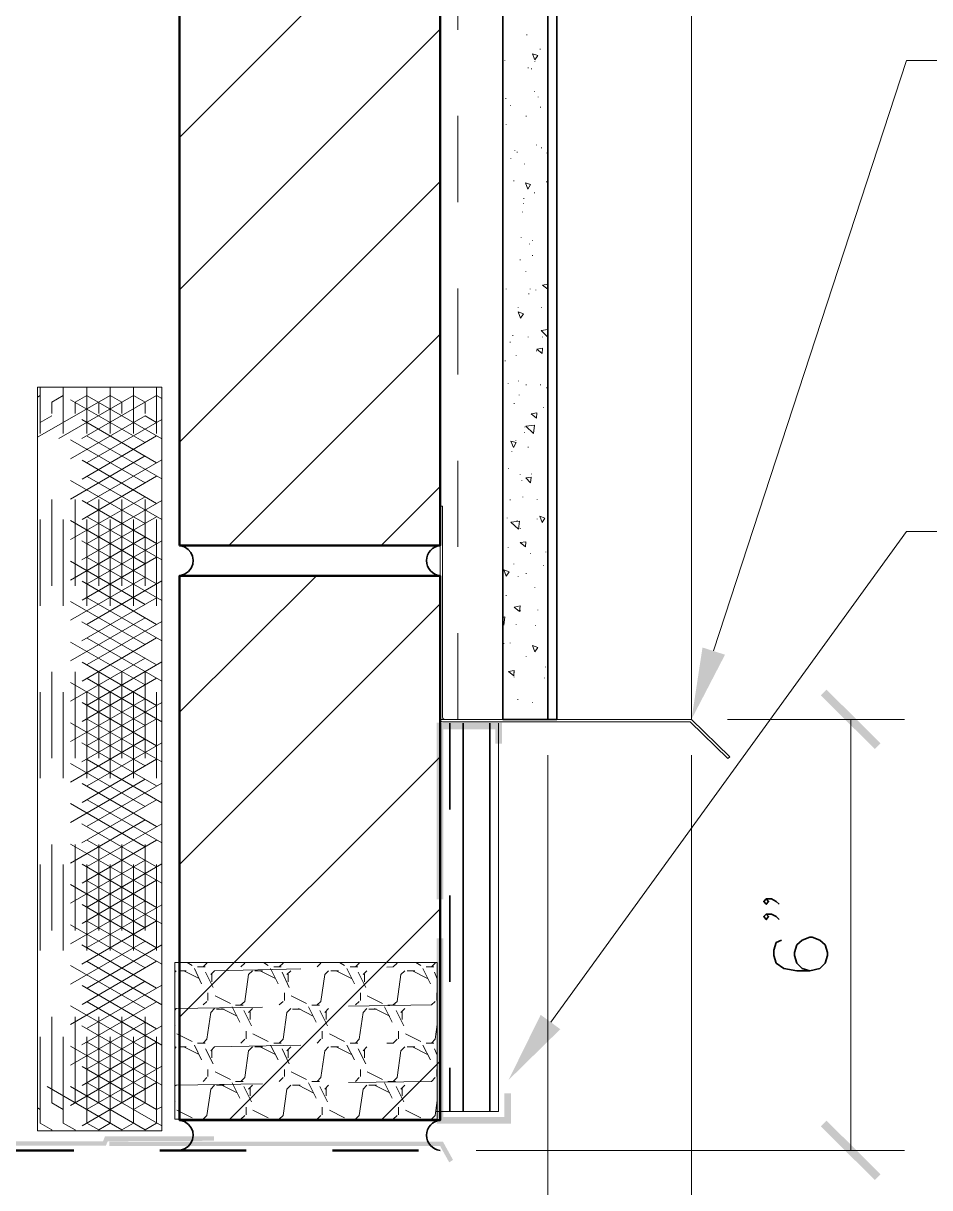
# Model space of a CAD drawing. Header units: inches. Extents: x 5 to 516, y -193 to 129.
# Drawn here: x 352.913 to 353.964, y -10.864 to -9.514 of the extents above; entities that cross this region are included whole.
import ezdxf

# ---------------------------------------------------------------- set-up
doc = ezdxf.new("R2010")
doc.units = ezdxf.units.IN
doc.header["$MEASUREMENT"] = 0
doc.linetypes.add('PDF_IMPORT', pattern=[1, 0.8, -0.2])
doc.layers.add('PDF6_Geometry', color=7, linetype='Continuous')
doc.layers.add('PDF6_Solid Fills', color=7, linetype='Continuous')

msp = doc.modelspace()

# ---------------------------------------------------------------- hatches: boundary and pattern name
at = {"layer": 'PDF6_Solid Fills', "transparency": 33554559}
for points in [[(352.7768121, -10.8211384), (352.7768121, -10.8155819), (353.0084785, -10.8155815), (353.0107008, -10.8105821), (353.1340341, -10.8100266), (353.1340341, -10.8050266), (353.0073675, -10.8050262), (353.0051453, -10.8105818), (352.7768121, -10.8105815), (352.7768121, -8.887805), (352.7757009, -8.887805), (352.775701, -9.5000261), (352.771812, -9.5000264), (352.771812, -10.8155819), (352.775701, -10.8155819), (352.775701, -10.8211384)], [(353.900701, -10.3555825), (353.9073676, -10.3489159), (353.8445899, -10.2866939), (353.8379232, -10.2933603)], [(353.3923677, -10.5300267), (353.4001455, -10.5300267), (353.4001452, -10.3328045), (353.4601452, -10.332804), (353.4601455, -10.3494707), (353.467923, -10.349471), (353.4679232, -10.3250265), (353.3923677, -10.3250267)], [(353.4001452, -10.5750265), (353.3923674, -10.5750265), (353.3923677, -10.7900265), (353.4784788, -10.7900262), (353.4784787, -10.7550262), (353.4707009, -10.7550266), (353.4707007, -10.7822488), (353.4001452, -10.7822487)], [(353.8445896, -10.7866931), (353.8379229, -10.7933597), (353.900701, -10.8555828), (353.9073674, -10.8489153)], [(353.0123676, -10.8111376), (353.0123676, -10.8161376), (353.3962565, -10.816138), (353.406812, -10.8350269), (353.4112563, -10.8322487), (353.3995898, -10.8111376)]]:
    msp.add_hatch(color=256, dxfattribs=at).paths.add_polyline_path(points)

# ---------------------------------------------------------------- linework, layer by layer
at = {"layer": 'PDF6_Geometry', "lineweight": 15}
for points in [[(353.3962564, -8.8878046), (353.3962564, -10.3211379), (353.4690342, -10.3211379), (353.4690342, -8.8878046)], [(353.5318121, -10.3211384), (353.6879232, -10.3211384), (353.6879232, -8.887805)], [(353.0940341, -9.6461382), (353.252923, -9.4872493)], [(353.0940341, -9.8228044), (353.3962563, -9.5205822)], [(353.4695896, -9.5316939), (353.469034, -9.5316939)], [(353.4690341, -9.534471), (353.4695896, -9.5316932)], [(353.4968118, -9.5272485), (353.4968118, -9.5266929)], [(353.5095897, -9.5511381), (353.5034786, -9.5489158)], [(353.5095898, -9.5511373), (353.5062565, -9.5561373), (353.5034787, -9.5489151)], [(353.5123676, -9.5439156), (353.5123676, -9.54336)], [(353.4712565, -9.5572495), (353.4712565, -9.5566939)], [(353.5062565, -9.5583594), (353.5062565, -9.5578039)], [(353.7134787, -10.2416932), (353.9373676, -9.5566932), (354.0479232, -9.5566932)], [(353.4984787, -9.5655819), (353.4984787, -9.5650264)], [(353.5023677, -9.566693), (353.5023677, -9.5661374)], [(353.4723675, -9.6011383), (353.4723675, -9.6005827)], [(353.5057009, -9.5928047), (353.5057009, -9.5922492)], [(353.5101452, -9.5994711), (353.5101452, -9.5989156)], [(353.4779232, -9.6094707), (353.4779232, -9.6089152)], [(353.5129231, -9.6111379), (353.5129231, -9.6105823)], [(353.4729231, -9.6311382), (353.4729231, -9.6305826)], [(353.4962563, -9.6216936), (353.4962563, -9.621138)], [(353.5079231, -9.6550267), (353.5079231, -9.6544711)], [(353.5140342, -9.6583599), (353.5140342, -9.6578043)], [(353.4784787, -9.6705827), (353.4784787, -9.6700272)], [(353.482923, -9.6616931), (353.482923, -9.6611375)], [(353.4857009, -9.6633602), (353.4857009, -9.6628047)], [(353.5201454, -9.6644713), (353.5201454, -9.6639158)], [(353.4940342, -9.6772491), (353.4940342, -9.6766936)], [(353.0940341, -9.9994707), (353.3962563, -9.6972485)], [(353.4818119, -9.6966934), (353.4818119, -9.6961378)], [(353.5012565, -9.7005824), (353.4979232, -9.706138), (353.4951454, -9.6989158)], [(353.5012567, -9.7005826), (353.4951456, -9.698916)], [(353.5195898, -9.6978044), (353.5195898, -9.6972489)], [(353.5057009, -9.7105822), (353.5057009, -9.7100267)], [(353.4929231, -9.722804), (353.4929231, -9.7222484)], [(353.4934786, -9.7172486), (353.4934786, -9.7166931)], [(353.491812, -9.7328047), (353.491812, -9.7322491)], [(353.4901454, -9.7622485), (353.4901454, -9.7616929)], [(353.5034788, -9.7661378), (353.5034788, -9.7655822)], [(353.5001453, -9.7700271), (353.5001453, -9.7694715)], [(353.4890344, -9.7883602), (353.4890344, -9.7878047)], [(353.5034788, -9.7833599), (353.5034788, -9.7828043)], [(353.4957008, -9.801693), (353.4957008, -9.8011375)], [(353.5212564, -9.816138), (353.5151453, -9.8172491)], [(353.5212564, -9.8205816), (353.5212564, -9.8222483), (353.5151453, -9.8172483)], [(353.4729231, -9.8222483), (353.4729231, -9.8216928)], [(353.4990343, -9.8278048), (353.4990343, -9.8272492)], [(353.5007009, -9.8222483), (353.5007009, -9.8216928)], [(353.5073675, -9.8233605), (353.5073675, -9.822805)], [(353.486812, -9.8439158), (353.486812, -9.8433602)], [(353.5140342, -9.8439158), (353.5140342, -9.8433602)], [(353.4929231, -9.8505822), (353.486812, -9.84836)], [(353.4929232, -9.8505826), (353.4895899, -9.8555826), (353.4868121, -9.8483603)], [(353.1512565, -10.1194714), (353.3962565, -9.8744715)], [(353.5212564, -9.8689153), (353.5134786, -9.8700265)], [(353.5212564, -9.8778039), (353.5134786, -9.8700261)], [(353.4773676, -9.8839153), (353.4773676, -9.8833597)], [(353.4807008, -9.8761378), (353.4807008, -9.8755823)], [(353.4984787, -9.8778039), (353.4984787, -9.8772483)], [(353.5151456, -9.8778039), (353.5151456, -9.8772483)], [(353.4845898, -9.8994714), (353.4845898, -9.8989158)], [(353.5079231, -9.8939149), (353.5079231, -9.8933593)], [(353.5151453, -9.890582), (353.5145897, -9.8966931), (353.5084786, -9.8916931)], [(353.5151456, -9.8905828), (353.5084789, -9.8916939)], [(353.471812, -9.9055816), (353.471812, -9.9050261)], [(353.4873678, -9.9289152), (353.4873678, -9.9283596)], [(353.4751455, -9.9316934), (353.4751455, -9.9311378)], [(353.4962563, -9.9333594), (353.4962563, -9.9328039)], [(353.5129231, -9.9333594), (353.5129231, -9.9328039)], [(353.5212564, -9.9361377), (353.5201453, -9.9361377)], [(353.5212564, -9.9389159), (353.5201453, -9.9361381)], [(352.9323678, -9.9455823), (352.9290344, -9.9472489)], [(352.9590342, -9.9455823), (352.9457009, -9.9533601)], [(352.9862564, -9.9455823), (352.9729231, -9.9533601)], [(353.026812, -9.9533597), (353.0134787, -9.945582)], [(353.0540343, -9.9533597), (353.040701, -9.945582)], [(353.0734788, -9.9489155), (353.0673677, -9.9455821)], [(353.4823674, -9.9550269), (353.4823674, -9.9544713)], [(353.4879233, -9.9450262), (353.4879233, -9.9444706)], [(352.9457011, -9.9689158), (352.9323678, -9.9766936)], [(353.0673676, -9.9766933), (353.0540343, -9.9689155)], [(353.5084786, -9.9655826), (353.5018119, -9.9666937)], [(353.5084786, -9.9655818), (353.5079231, -9.9716929), (353.501812, -9.9666929)], [(353.5162566, -9.9594712), (353.5162566, -9.9589156)], [(353.4945897, -9.9822486), (353.4945897, -9.981693)], [(353.5057009, -9.9800265), (353.4957009, -9.9811376)], [(353.505701, -9.9800266), (353.5045899, -9.9894711), (353.495701, -9.9811377)], [(353.4940342, -9.988915), (353.4940342, -9.9883594)], [(353.4845897, -10.0000265), (353.4812564, -10.0055821), (353.4784786, -9.9983599)], [(353.4845898, -10.0000268), (353.4784787, -9.9983601)], [(353.4840343, -9.9978046), (353.4840343, -9.9972491)], [(353.4984787, -10.0055821), (353.4984787, -10.0050265)], [(353.4795898, -10.0105825), (353.4795898, -10.0100269)], [(353.475701, -10.0305816), (353.475701, -10.0300261)], [(353.5023677, -10.0366931), (353.5023677, -10.0361375)], [(353.4890344, -10.0372492), (353.4890344, -10.0366936)], [(353.4912565, -10.0444705), (353.4912565, -10.043915)], [(353.5018122, -10.040026), (353.5012567, -10.0466927), (353.4957011, -10.0411371)], [(353.5018122, -10.0400263), (353.4957011, -10.0411374)], [(353.327923, -10.1194714), (353.3962564, -10.0511381)], [(353.4923676, -10.0633598), (353.4923676, -10.0628042)], [(353.7301452, -10.3666935), (353.6862563, -10.3239157), (353.3990341, -10.3239157), (353.3968119, -10.3228046), (353.3962563, -10.3211379), (353.3962563, -10.0739157), (353.3990341, -10.0739157), (353.3990341, -10.3183601), (353.3995896, -10.3200268), (353.4012563, -10.3211379)], [(353.4773676, -10.066693), (353.4773676, -10.0661374)], [(353.5090341, -10.066138), (353.5090341, -10.0655825)], [(353.4740344, -10.0878044), (353.4740344, -10.0872488)], [(353.4857009, -10.0911376), (353.4857009, -10.090582)], [(353.5090341, -10.0889154), (353.5090341, -10.0883599)], [(353.5179231, -10.0878047), (353.5145897, -10.0928047), (353.511812, -10.0855825)], [(353.5179232, -10.0878044), (353.5118121, -10.0855821)], [(353.4884788, -10.0911376), (353.4784788, -10.0922487)], [(353.4884789, -10.0911377), (353.4873678, -10.1005822), (353.4784789, -10.0922489)], [(353.4890344, -10.1000261), (353.4890344, -10.0994705)], [(353.5245896, -10.6722487), (353.9373674, -10.1033599), (354.0479229, -10.1033599)], [(353.4957008, -10.1150264), (353.4951452, -10.1211375), (353.4890341, -10.1161375)], [(353.4957008, -10.1150272), (353.4890341, -10.1161383)], [(353.4751455, -10.1222485), (353.4751455, -10.121693)], [(353.5012567, -10.1289161), (353.5012567, -10.1283605)], [(353.5190343, -10.1272489), (353.5190343, -10.1266933)], [(353.4818119, -10.1411378), (353.4818119, -10.1405822)], [(353.5162566, -10.1428049), (353.5162566, -10.1422494)], [(353.0940341, -10.3128048), (353.252923, -10.1544715)], [(353.4762564, -10.1500267), (353.4729231, -10.1550267), (353.4701453, -10.1478045)], [(353.4762566, -10.1500263), (353.4701454, -10.1478041)], [(353.486812, -10.1555816), (353.486812, -10.1550261)], [(353.4962563, -10.1522484), (353.4962563, -10.1516929)], [(353.5062565, -10.1683606), (353.5062565, -10.167805)], [(353.4729231, -10.1778041), (353.4729231, -10.1772485)], [(353.0940341, -10.4894711), (353.3962563, -10.1872489)], [(353.4890344, -10.1894708), (353.4823677, -10.1911375)], [(353.4890344, -10.1894717), (353.4884788, -10.1961384), (353.4823677, -10.1911384)], [(353.4895899, -10.1955823), (353.4895899, -10.1950267)], [(353.5095897, -10.1944712), (353.5095897, -10.1939157)], [(353.4712565, -10.2022487), (353.4690343, -10.2028042)], [(353.4712565, -10.2022488), (353.4701454, -10.2116933), (353.4690343, -10.2111377)], [(353.4845898, -10.2111372), (353.4845898, -10.2105816)], [(353.506812, -10.2128044), (353.506812, -10.2122488)], [(353.4701454, -10.2333596), (353.4701454, -10.2328041)], [(353.4773676, -10.2328047), (353.4773676, -10.2322491)], [(353.4962563, -10.2483596), (353.4962563, -10.247804)], [(353.4823674, -10.2644706), (353.4757008, -10.2655817)], [(353.4823674, -10.2644709), (353.4818119, -10.270582), (353.4757008, -10.265582)], [(353.4818119, -10.2666927), (353.4818119, -10.2661372)], [(353.5184788, -10.2605825), (353.5184788, -10.2600269)], [(353.4823674, -10.2722492), (353.4823674, -10.2716937)], [(353.5173677, -10.2733603), (353.5173677, -10.2728047)], [(353.4862564, -10.2983598), (353.4862564, -10.2978043)], [(353.5034788, -10.301693), (353.5034788, -10.3011375)], [(353.5212564, -10.3094716), (353.5212564, -10.3089161)], [(353.4640343, -10.3255826), (353.4640343, -10.7761382), (353.391812, -10.7761382)], [(353.7301453, -10.3666932), (353.7323675, -10.364471), (353.6879231, -10.3211376), (353.4012564, -10.3211376)], [(353.7295897, -10.3211384), (353.9351453, -10.3211384)], [(353.8729232, -10.8211384), (353.8729232, -10.3211384)], [(353.0940341, -10.6666934), (353.3962563, -10.3644712)], [(353.6879231, -10.362805), (353.6879231, -11.5644717)], [(353.1512565, -10.7861381), (353.3962565, -10.5411381)], [(353.1029232, -10.6033604), (353.1084787, -10.6066937)], [(353.1212563, -10.6083596), (353.1257008, -10.6039152)], [(353.1257009, -10.6039154), (353.1257009, -10.6033598)], [(353.1651454, -10.6083596), (353.1695898, -10.6039152)], [(353.1912563, -10.6033604), (353.1968119, -10.6066937)], [(353.20959, -10.6083596), (353.2140345, -10.6039152)], [(353.2140343, -10.6039154), (353.2140343, -10.6033598)], [(353.2534788, -10.6083596), (353.2579233, -10.6039152)], [(353.27959, -10.6033604), (353.2851455, -10.6066937)], [(353.2979231, -10.6083596), (353.3023676, -10.6039152)], [(353.3023674, -10.6039154), (353.3023674, -10.6033598)], [(353.3418119, -10.6083596), (353.3462564, -10.6039152)], [(353.3679231, -10.6033604), (353.3740342, -10.6066937)], [(353.3862563, -10.6083596), (353.3907007, -10.6039152)], [(353.3907011, -10.6039154), (353.3907011, -10.6033598)], [(353.0884787, -10.6144711), (353.0901454, -10.6128044)], [(353.092923, -10.612805), (353.1018119, -10.612805)], [(353.0990344, -10.612805), (353.1168122, -10.6216939)], [(353.1112564, -10.6100268), (353.1195898, -10.6278046)], [(353.1145899, -10.6083596), (353.1234788, -10.6083596)], [(353.1240343, -10.6144711), (353.1329232, -10.6322488)], [(353.1301454, -10.6172493), (353.1345899, -10.6128048)], [(353.1312565, -10.6166932), (353.1312565, -10.6255821)], [(353.1695899, -10.6483603), (353.1740344, -10.6172492)], [(353.1740342, -10.6172493), (353.1784787, -10.6128048)], [(353.1812564, -10.612805), (353.1901453, -10.612805)], [(353.1873676, -10.612805), (353.2051453, -10.6216939)], [(353.1995899, -10.6100268), (353.2084787, -10.6278046)], [(353.2034786, -10.6083596), (353.2118119, -10.6083596)], [(353.2129232, -10.6144711), (353.2212565, -10.6322488)], [(353.2184785, -10.6172493), (353.222923, -10.6128048)], [(353.2201454, -10.6166932), (353.2201454, -10.6255821)], [(353.2579231, -10.6483603), (353.2623675, -10.6172492)], [(353.2623676, -10.6172493), (353.2668121, -10.6128048)], [(353.2695898, -10.612805), (353.2784787, -10.612805)], [(353.275701, -10.612805), (353.2934788, -10.6216939)], [(353.287923, -10.6100268), (353.2968119, -10.6278046)], [(353.291812, -10.6083596), (353.3007009, -10.6083596)], [(353.3012563, -10.6144711), (353.3101452, -10.6322488)], [(353.3068122, -10.6172493), (353.3112567, -10.6128048)], [(353.3084788, -10.6166932), (353.3084788, -10.6255821)], [(353.3462565, -10.6483603), (353.3507009, -10.6172492)], [(353.350701, -10.6172493), (353.3551455, -10.6128048)], [(353.357923, -10.612805), (353.3668118, -10.612805)], [(353.3640344, -10.612805), (353.3818122, -10.6216939)], [(353.3762567, -10.6100268), (353.3851456, -10.6278046)], [(353.3801454, -10.6083596), (353.3890343, -10.6083596)], [(353.3895897, -10.6144711), (353.3929231, -10.6222488)], [(353.1268122, -10.6383595), (353.1268122, -10.6472484)], [(353.1351452, -10.6416927), (353.152923, -10.6505816)], [(353.2157009, -10.6383595), (353.2157009, -10.6472484)], [(353.2234789, -10.6416927), (353.2412567, -10.6505816)], [(353.3040343, -10.6383595), (353.3040343, -10.6472484)], [(353.311812, -10.6416927), (353.3295898, -10.6505816)], [(353.3923677, -10.6383595), (353.3923677, -10.6472484)], [(353.0884787, -10.6583599), (353.0901454, -10.6566932)], [(353.1212563, -10.6522484), (353.1257008, -10.6483595)], [(353.1301454, -10.6611381), (353.1345899, -10.6566936)], [(353.1368121, -10.6572488), (353.145701, -10.6572488)], [(353.1429232, -10.6566938), (353.160701, -10.6655827)], [(353.1551455, -10.6544717), (353.1640344, -10.6722495)], [(353.1590343, -10.6528045), (353.1679231, -10.6528045)], [(353.1651454, -10.6522484), (353.1695898, -10.6483595)], [(353.1740342, -10.6611381), (353.1784787, -10.6566936)], [(353.20959, -10.6522484), (353.2140345, -10.6483595)], [(353.2184785, -10.6611381), (353.222923, -10.6566936)], [(353.2251455, -10.6572488), (353.2340344, -10.6572488)], [(353.2318119, -10.6566938), (353.2490341, -10.6655827)], [(353.2434787, -10.6544717), (353.2523675, -10.6722495)], [(353.2473674, -10.6528045), (353.2562563, -10.6528045)], [(353.2534788, -10.6522484), (353.2579233, -10.6483595)], [(353.2623676, -10.6611381), (353.2668121, -10.6566936)], [(353.2979231, -10.6522484), (353.3023676, -10.6483595)], [(353.3068122, -10.6611381), (353.3112567, -10.6566936)], [(353.3134786, -10.6572488), (353.3223675, -10.6572488)], [(353.3201453, -10.6566938), (353.3379231, -10.6655827)], [(353.3318121, -10.6544717), (353.340701, -10.6722495)], [(353.3357011, -10.6528045), (353.34459, -10.6528045)], [(353.3418119, -10.6522484), (353.3462564, -10.6483595)], [(353.350701, -10.6611381), (353.3551455, -10.6566936)], [(353.3862563, -10.6522484), (353.3907007, -10.6483595)], [(353.1257009, -10.6922491), (353.1301453, -10.661138)], [(353.1684789, -10.658916), (353.1773678, -10.6766937)], [(353.1757008, -10.660582), (353.1757008, -10.6694709)], [(353.2140343, -10.6922491), (353.2184787, -10.661138)], [(353.256812, -10.658916), (353.2657009, -10.6766937)], [(353.2640342, -10.660582), (353.2640342, -10.6694709)], [(353.3023674, -10.6922491), (353.3068118, -10.661138)], [(353.3451454, -10.658916), (353.3540343, -10.6766937)], [(353.3523676, -10.660582), (353.3523676, -10.6694709)], [(353.0884787, -10.676138), (353.0890343, -10.6766936)], [(353.1712565, -10.6828044), (353.1712565, -10.6916933)], [(353.2595897, -10.6828044), (353.2595897, -10.6916933)], [(353.3479231, -10.6828044), (353.3479231, -10.6916933)], [(353.3907011, -10.6922491), (353.3929233, -10.6750268)], [(353.0907009, -10.6861376), (353.1084787, -10.6950265)], [(353.1145899, -10.6966933), (353.1234788, -10.6966933)], [(353.1212563, -10.6966933), (353.1257008, -10.6922489)], [(353.1651454, -10.6966933), (353.1695898, -10.6922489)], [(353.1790343, -10.6861376), (353.1968121, -10.6950265)], [(353.2034786, -10.6966933), (353.2118119, -10.6966933)], [(353.20959, -10.6966933), (353.2140345, -10.6922489)], [(353.2534788, -10.6966933), (353.2579233, -10.6922489)], [(353.2679232, -10.6861376), (353.2851455, -10.6950265)], [(353.291812, -10.6966933), (353.3007009, -10.6966933)], [(353.2979231, -10.6966933), (353.3023676, -10.6922489)], [(353.3418119, -10.6966933), (353.3462564, -10.6922489)], [(353.3562564, -10.6861376), (353.3740341, -10.6950265)], [(353.3801454, -10.6966933), (353.3890343, -10.6966933)], [(353.3862563, -10.6966933), (353.3907007, -10.6922489)], [(353.0884787, -10.7028048), (353.0901454, -10.7011381)], [(353.092923, -10.7011376), (353.1018119, -10.7011376)], [(353.0990344, -10.7011376), (353.1168122, -10.7100265)], [(353.1112564, -10.6989155), (353.1195898, -10.7161377)], [(353.1240343, -10.7033597), (353.1329232, -10.7205819)], [(353.1301454, -10.7055819), (353.1345899, -10.7011374)], [(353.1312565, -10.7050269), (353.1312565, -10.7139158)], [(353.1695899, -10.7366928), (353.1740344, -10.7055817)], [(353.1740342, -10.7055819), (353.1784787, -10.7011374)], [(353.1812564, -10.7011376), (353.1901453, -10.7011376)], [(353.1873676, -10.7011376), (353.2051453, -10.7100265)], [(353.1995899, -10.6989155), (353.2084787, -10.7161377)], [(353.2129232, -10.7033597), (353.2212565, -10.7205819)], [(353.2184785, -10.7055819), (353.222923, -10.7011374)], [(353.2201454, -10.7050269), (353.2201454, -10.7139158)], [(353.2579231, -10.7366928), (353.2623675, -10.7055817)], [(353.2623676, -10.7055819), (353.2668121, -10.7011374)], [(353.2695898, -10.7011376), (353.2784787, -10.7011376)], [(353.275701, -10.7011376), (353.2934788, -10.7100265)], [(353.287923, -10.6989155), (353.2968119, -10.7161377)], [(353.3012563, -10.7033597), (353.3101452, -10.7205819)], [(353.3068122, -10.7055819), (353.3112567, -10.7011374)], [(353.3084788, -10.7050269), (353.3084788, -10.7139158)], [(353.3462565, -10.7366928), (353.3507009, -10.7055817)], [(353.350701, -10.7055819), (353.3551455, -10.7011374)], [(353.357923, -10.7011376), (353.3668118, -10.7011376)], [(353.3640344, -10.7011376), (353.3818122, -10.7100265)], [(353.3762567, -10.6989155), (353.3851456, -10.7161377)], [(353.3895897, -10.7033597), (353.3929231, -10.7105819)], [(353.327923, -10.7861381), (353.3962564, -10.7178048)], [(353.1212563, -10.7411371), (353.1257008, -10.7366926)], [(353.1268122, -10.7272482), (353.1268122, -10.7355815)], [(353.1351452, -10.7300264), (353.152923, -10.7389153)], [(353.1651454, -10.7411371), (353.1695898, -10.7366926)], [(353.20959, -10.7411371), (353.2140345, -10.7366926)], [(353.2157009, -10.7272482), (353.2157009, -10.7355815)], [(353.2234789, -10.7300264), (353.2412567, -10.7389153)], [(353.2534788, -10.7411371), (353.2579233, -10.7366926)], [(353.2979231, -10.7411371), (353.3023676, -10.7366926)], [(353.3040343, -10.7272482), (353.3040343, -10.7355815)], [(353.311812, -10.7300264), (353.3295898, -10.7389153)], [(353.3418119, -10.7411371), (353.3462564, -10.7366926)], [(353.3862563, -10.7411371), (353.3907007, -10.7366926)], [(353.3923677, -10.7272482), (353.3923677, -10.7355815)], [(353.0884787, -10.7466935), (353.0901454, -10.7455824)], [(353.1257009, -10.7805816), (353.1301453, -10.7500261)], [(353.1301454, -10.7500267), (353.1345899, -10.7455823)], [(353.1368121, -10.7455825), (353.145701, -10.7455825)], [(353.1429232, -10.7455825), (353.160701, -10.7544714)], [(353.1551455, -10.7428043), (353.1640344, -10.760582)], [(353.1590343, -10.7411371), (353.1679231, -10.7411371)], [(353.1684789, -10.7472485), (353.1773678, -10.7650263)], [(353.1740342, -10.7500267), (353.1784787, -10.7455823)], [(353.1757008, -10.7489157), (353.1757008, -10.7578046)], [(353.2140343, -10.7805816), (353.2184787, -10.7500261)], [(353.2184785, -10.7500267), (353.222923, -10.7455823)], [(353.2251455, -10.7455825), (353.2340344, -10.7455825)], [(353.2318119, -10.7455825), (353.2490341, -10.7544714)], [(353.2434787, -10.7428043), (353.2523675, -10.760582)], [(353.2473674, -10.7411371), (353.2562563, -10.7411371)], [(353.256812, -10.7472485), (353.2657009, -10.7650263)], [(353.2623676, -10.7500267), (353.2668121, -10.7455823)], [(353.2640342, -10.7489157), (353.2640342, -10.7578046)], [(353.3023674, -10.7805816), (353.3068118, -10.7500261)], [(353.3068122, -10.7500267), (353.3112567, -10.7455823)], [(353.3134786, -10.7455825), (353.3223675, -10.7455825)], [(353.3201453, -10.7455825), (353.3379231, -10.7544714)], [(353.3318121, -10.7428043), (353.340701, -10.760582)], [(353.3357011, -10.7411371), (353.34459, -10.7411371)], [(353.3451454, -10.7472485), (353.3540343, -10.7650263)], [(353.350701, -10.7500267), (353.3551455, -10.7455823)], [(353.3523676, -10.7489157), (353.3523676, -10.7578046)], [(352.9590342, -10.7739152), (352.9457009, -10.7661375)], [(353.0540343, -10.7661378), (353.040701, -10.7739155)], [(353.0884787, -10.7644706), (353.0890343, -10.7650262)], [(353.3907011, -10.7805816), (353.3929233, -10.7633594)], [(352.9323678, -10.7739152), (352.9290344, -10.771693)], [(353.0734788, -10.770582), (353.0673677, -10.7739154)], [(353.0907009, -10.7744713), (353.1084787, -10.7833602)], [(353.1712565, -10.7711381), (353.1712565, -10.780027)], [(353.1790343, -10.7744713), (353.1968121, -10.7833602)], [(353.2595897, -10.7711381), (353.2595897, -10.780027)], [(353.2679232, -10.7744713), (353.2851455, -10.7833602)], [(353.3479231, -10.7711381), (353.3479231, -10.780027)], [(353.3562564, -10.7744713), (353.3740341, -10.7833602)], [(352.9457011, -10.7972487), (352.9323678, -10.789471)], [(352.9729231, -10.7972487), (352.9590342, -10.789471)], [(353.0001453, -10.7972487), (352.9862564, -10.789471)], [(353.0134787, -10.7894713), (353.0001454, -10.7972491)], [(353.0407009, -10.7894713), (353.026812, -10.7972491)], [(353.0673676, -10.7894713), (353.0540343, -10.7972491)], [(353.1212563, -10.785027), (353.1257008, -10.7805826)], [(353.1640341, -10.785027), (353.1651452, -10.785027)], [(353.1651454, -10.785027), (353.1695898, -10.7805826)], [(353.20959, -10.785027), (353.2140345, -10.7805826)], [(353.2523677, -10.785027), (353.2534789, -10.785027)], [(353.2534788, -10.785027), (353.2579233, -10.7805826)], [(353.2979231, -10.785027), (353.3023676, -10.7805826)], [(353.3412564, -10.785027), (353.341812, -10.785027)], [(353.3418119, -10.785027), (353.3462564, -10.7805826)], [(353.3862563, -10.785027), (353.3907007, -10.7805826)], [(352.9457011, -10.7983598), (352.9457011, -10.7972487)], [(352.9729231, -10.7983598), (352.9729231, -10.7972487)], [(353.0001453, -10.7983598), (353.0001453, -10.7972487)], [(353.026812, -10.7983598), (353.026812, -10.7972487)], [(353.0540343, -10.7983598), (353.0540343, -10.7972487)], [(353.4379231, -10.8211384), (353.9351453, -10.8211384)]]:
    msp.add_lwpolyline(points, dxfattribs=at)
at = {"layer": 'PDF6_Geometry', "lineweight": 35}
for points in [[(353.531812, -8.8878046), (353.531812, -10.3211379), (353.5212564, -10.3211379), (353.5212564, -8.8878046), (353.5212564, -10.3211379), (353.4690342, -10.3211379), (353.4690342, -8.8878046)], [(353.0995896, -10.1211384), (353.0940341, -10.1194717)], [(353.0940341, -10.1544717), (353.0995896, -10.152805)], [(353.4229231, -10.3255826), (353.4229231, -10.7761382)], [(353.4540341, -10.3255826), (353.4540341, -10.7761382)], [(353.7745896, -10.5294717), (353.7773674, -10.5322495), (353.7745896, -10.5355828), (353.7718118, -10.5322495), (353.7745896, -10.5294717), (353.7807007, -10.5294717), (353.7862563, -10.5322495), (353.7895896, -10.5355828)], [(353.7745896, -10.5472487), (353.7773674, -10.5500265), (353.7745896, -10.5533599), (353.7718118, -10.5500265), (353.7745896, -10.5472487), (353.7807007, -10.5472487), (353.7862563, -10.5500265), (353.7895896, -10.5533599)], [(353.7923675, -10.5772487), (353.7862564, -10.5800264), (353.7834786, -10.5889153), (353.7834786, -10.5950264), (353.7862564, -10.6039153), (353.7951453, -10.6100264), (353.8101453, -10.6128042), (353.8251453, -10.6128042), (353.836812, -10.6100264), (353.8429231, -10.6039153), (353.8457008, -10.5950264), (353.8457008, -10.5916931), (353.8429231, -10.5828042), (353.836812, -10.5772487), (353.8279231, -10.5739153), (353.8251453, -10.5739153), (353.8162564, -10.5772487), (353.8101453, -10.5828042), (353.8073675, -10.5916931), (353.8073675, -10.5950264), (353.8101453, -10.6039153), (353.8162564, -10.6100264), (353.8251453, -10.6128042)], [(353.0995896, -10.787805), (353.0940341, -10.7861384)], [(353.0940341, -10.8211384), (353.0995896, -10.8194717)]]:
    msp.add_lwpolyline(points, dxfattribs=at)
at = {"layer": 'PDF6_Geometry', "linetype": 'PDF_IMPORT', "lineweight": 15, "ltscale": 0.041667}
msp.add_lwpolyline([(353.416812, -10.3211384), (353.416812, -8.9039156)], dxfattribs=at)
at = {"layer": 'PDF6_Geometry', "lineweight": 50}
for points in [[(353.0940341, -10.1194712), (353.0940341, -9.487249), (353.3962563, -9.487249), (353.3962563, -10.1194712)], [(353.0940341, -10.7861384), (353.0940341, -10.1544717), (353.3962563, -10.1544717), (353.3962563, -10.7861384)]]:
    msp.add_lwpolyline(points, close=True, dxfattribs=at)
at = {"layer": 'PDF6_Geometry', "lineweight": 15}
for points in [[(353.0734788, -10.7983593), (353.0734788, -9.9355816), (352.9290344, -9.9355816), (352.9290344, -10.7983593)], [(353.5034787, -10.235582), (353.5095898, -10.2378043), (353.5062565, -10.2428043)], [(353.5212564, -11.5644717), (353.5212564, -10.362805)], [(353.0884787, -10.7850271), (353.0884787, -10.6033604), (353.3929232, -10.6033604), (353.3929232, -10.7850271)]]:
    msp.add_lwpolyline(points, close=True, dxfattribs=at)
at = {"layer": 'PDF6_Geometry', "linetype": 'PDF_IMPORT', "lineweight": 15, "ltscale": 0.016111}
for points in [[(352.9323678, -10.7894713), (352.9323678, -9.9355823)], [(352.9590342, -10.7894713), (352.9590342, -9.9355823)], [(352.9862564, -10.7894713), (352.9862564, -9.9355823)], [(353.0134787, -10.7894713), (353.0134787, -9.9355823)], [(353.0407009, -10.7894713), (353.0407009, -9.9355823)], [(353.0673676, -10.7894713), (353.0673676, -9.9355823)], [(352.9457011, -10.7661378), (352.9457011, -9.9533602)], [(352.9729231, -10.7661378), (352.9729231, -9.9533602)], [(353.0001453, -10.7661378), (353.0001453, -9.9533602)], [(353.026812, -10.7661378), (353.026812, -9.9533602)], [(353.0540343, -10.7661378), (353.0540343, -9.9533602)]]:
    msp.add_lwpolyline(points, dxfattribs=at)
at = {"layer": 'PDF6_Geometry', "linetype": 'PDF_IMPORT', "lineweight": 15, "ltscale": 0.015918}
for points in [[(353.0134787, -9.9455823), (352.9290344, -9.993916)], [(353.0407009, -9.9455823), (352.9457009, -10.0000271)], [(353.0540343, -10.0000268), (352.9590342, -9.945582)], [(353.0734788, -9.9955825), (352.9862564, -9.945582)], [(353.0540343, -9.9689158), (352.9290344, -10.0411374)], [(353.0734788, -10.0422484), (352.9457009, -9.9689155)], [(353.0540343, -10.0466927), (352.9290344, -9.9750266)], [(353.0734788, -9.9733601), (352.9457009, -10.046693)], [(353.0540343, -10.0155828), (352.9290344, -10.0878039)], [(353.0540343, -10.0939158), (352.9290344, -10.0216936)], [(353.0734788, -10.0894715), (352.9457009, -10.0155825)], [(353.0734788, -10.0200271), (352.9457009, -10.093915)], [(353.0540343, -10.0628048), (352.9290344, -10.1344709)], [(353.0734788, -10.1361374), (352.9457009, -10.0628045)], [(353.0540343, -10.1405828), (352.9290344, -10.0683601)], [(353.0734788, -10.0672491), (352.9457009, -10.140582)], [(353.0540343, -10.1094707), (352.9290344, -10.1816929)], [(353.0540343, -10.1878048), (352.9290344, -10.1155826)], [(353.0734788, -10.1833594), (352.9457009, -10.1094715)], [(353.0734788, -10.113915), (352.9457009, -10.187804)], [(353.0540343, -10.1561377), (352.9290344, -10.2283599)], [(353.0734788, -10.2300264), (352.9457009, -10.1561374)], [(353.0540343, -10.2344707), (352.9290344, -10.1622485)], [(353.0734788, -10.160582), (352.9457009, -10.234471)], [(353.0540343, -10.2033597), (352.9290344, -10.2755825)], [(353.0540343, -10.2811377), (352.9290344, -10.2094705)], [(353.0734788, -10.2766935), (352.9457009, -10.2033594)], [(353.0734788, -10.207804), (352.9457009, -10.2811381)], [(353.0540343, -10.2500268), (352.9290344, -10.3222489)], [(353.0734788, -10.3239155), (352.9457009, -10.2500264)], [(353.0540343, -10.3283597), (352.9290344, -10.2561376)], [(353.0734788, -10.254471), (352.9457009, -10.32836)], [(353.0540343, -10.2972488), (352.9290344, -10.368916)], [(353.0540343, -10.3750268), (352.9290344, -10.302804)], [(353.0734788, -10.3705825), (352.9457009, -10.2972484)], [(353.0734788, -10.301693), (352.9457009, -10.3750271)], [(353.0540343, -10.3439158), (352.9290344, -10.416138)], [(353.0734788, -10.4178045), (352.9457009, -10.3439155)], [(353.0540343, -10.4222488), (352.9290344, -10.3500266)], [(353.0734788, -10.34836), (352.9457009, -10.4222491)], [(353.0540343, -10.3905828), (352.9290344, -10.4628039)], [(353.0540343, -10.4689158), (352.9290344, -10.3966936)], [(353.0734788, -10.4644715), (352.9457009, -10.3905825)], [(353.0734788, -10.3950271), (352.9457009, -10.468915)], [(353.0540343, -10.4378048), (352.9290344, -10.5100264)], [(353.0734788, -10.5111374), (352.9457009, -10.4378045)], [(353.0540343, -10.5155828), (352.9290344, -10.4439156)], [(353.0734788, -10.4422491), (352.9457009, -10.515582)], [(353.0540343, -10.4844707), (352.9290344, -10.5566929)], [(353.0540343, -10.5628048), (352.9290344, -10.4905826)], [(353.0734788, -10.5583594), (352.9457009, -10.4844715)], [(353.0734788, -10.488915), (352.9457009, -10.562804)], [(353.0540343, -10.5316938), (352.9290344, -10.6033599)], [(353.0734788, -10.6050264), (352.9457009, -10.5316935)], [(353.0734788, -10.5361381), (352.9457009, -10.609471)], [(353.0540343, -10.6094707), (352.9290344, -10.5372491)], [(353.0540343, -10.5783597), (352.9290344, -10.6505819)], [(353.0540343, -10.6566938), (352.9290344, -10.5844705)], [(353.0734788, -10.6522484), (352.9457009, -10.5783594)], [(353.0734788, -10.582804), (352.9457009, -10.656693)], [(353.0540343, -10.6250267), (352.9290344, -10.6972489)], [(353.0734788, -10.6989155), (352.9457009, -10.6250264)], [(353.0734788, -10.629471), (352.9457009, -10.70336)], [(353.0540343, -10.7033597), (352.9290344, -10.6311375)], [(353.0540343, -10.6722487), (352.9290344, -10.7444715)], [(353.0540343, -10.7500267), (352.9290344, -10.6783595)], [(353.0734788, -10.7455825), (352.9457009, -10.6722484)], [(353.0734788, -10.676693), (352.9457009, -10.7500271)], [(353.0540343, -10.7189158), (352.9290344, -10.7911379)], [(353.0540343, -10.7972487), (352.9290344, -10.7250266)], [(353.0734788, -10.7928045), (352.9457009, -10.7189155)], [(353.0734788, -10.72336), (352.9457009, -10.7972491)]]:
    msp.add_lwpolyline(points, dxfattribs=at)
at = {"layer": 'PDF6_Geometry', "linetype": 'PDF_IMPORT', "lineweight": 15, "ltscale": 0.015436}
for points in [[(353.0673676, -10.0233603), (352.9323678, -9.945582)], [(353.0673676, -9.9455823), (352.9323678, -10.0233606)], [(353.0673676, -10.0705823), (352.9323678, -9.992249)], [(353.0673676, -9.9922493), (352.9323678, -10.0705826)], [(353.0673676, -10.1172493), (352.9323678, -10.0389149)], [(353.0673676, -10.0389152), (352.9323678, -10.1172485)], [(353.0673676, -10.0861372), (352.9323678, -10.1639155)], [(353.0673676, -10.1639152), (352.9323678, -10.086138)], [(353.0673676, -10.1328042), (352.9323678, -10.2111375)], [(353.0673676, -10.2111372), (352.9323678, -10.132805)], [(353.0673676, -10.1800262), (352.9323678, -10.2578045)], [(353.0673676, -10.2578042), (352.9323678, -10.180027)], [(353.0673676, -10.3050262), (352.9323678, -10.2266929)], [(353.0673676, -10.2266932), (352.9323678, -10.3050265)], [(353.0673676, -10.3516932), (352.9323678, -10.27336)], [(353.0673676, -10.2733603), (352.9323678, -10.3516936)], [(353.0673676, -10.3983603), (352.9323678, -10.320582)], [(353.0673676, -10.3205823), (352.9323678, -10.3983606)], [(353.0673676, -10.4455823), (352.9323678, -10.367249)], [(353.0673676, -10.3672493), (352.9323678, -10.4455826)], [(353.0673676, -10.4922493), (352.9323678, -10.414471)], [(353.0673676, -10.4144713), (352.9323678, -10.4922485)], [(353.0673676, -10.4611372), (352.9323678, -10.5394716)], [(353.0673676, -10.5394713), (352.9323678, -10.461138)], [(353.0673676, -10.5078042), (352.9323678, -10.5861375)], [(353.0673676, -10.5861372), (352.9323678, -10.507805)], [(353.0673676, -10.5550262), (352.9323678, -10.6328045)], [(353.0673676, -10.6328042), (352.9323678, -10.555027)], [(353.0673676, -10.6800262), (352.9323678, -10.6016929)], [(353.0673676, -10.6016932), (352.9323678, -10.6800265)], [(353.0673676, -10.6489152), (352.9323678, -10.7266935)], [(353.0673676, -10.7266932), (352.9323678, -10.648916)], [(353.0673676, -10.7739152), (352.9323678, -10.6955819)], [(353.0673676, -10.6955823), (352.9323678, -10.7739155)], [(353.026812, -10.7972487), (352.9323678, -10.742249)], [(353.0673676, -10.7422493), (352.9729231, -10.7972491)]]:
    msp.add_lwpolyline(points, dxfattribs=at)
at = {"layer": 'PDF6_Geometry', "linetype": 'PDF_IMPORT', "lineweight": 35, "ltscale": 0.083333}
msp.add_lwpolyline([(353.4073676, -10.3255826), (353.4073676, -10.7761378)], dxfattribs=at)
at = {"layer": 'PDF6_Geometry', "lineweight": 50}
for points in [[(353.3962564, -10.5300267), (353.3962564, -10.5294711)], [(353.3962564, -10.5750265), (353.3962564, -10.574471)]]:
    msp.add_lwpolyline(points, dxfattribs=at)
at = {"layer": 'PDF6_Geometry', "linetype": 'PDF_IMPORT', "lineweight": 15, "ltscale": 0.030877}
for points in [[(353.1345897, -10.612805), (353.3418121, -10.6083606)], [(353.1345897, -10.7011376), (353.3418121, -10.6966931)]]:
    msp.add_lwpolyline(points, dxfattribs=at)
at = {"layer": 'PDF6_Geometry', "linetype": 'PDF_IMPORT', "lineweight": 15, "ltscale": 0.031427}
for points in [[(353.0901453, -10.6566938), (353.3862564, -10.6522494)], [(353.0901453, -10.7455825), (353.3862564, -10.741138)]]:
    msp.add_lwpolyline(points, dxfattribs=at)
at = {"layer": 'PDF6_Geometry', "linetype": 'PDF_IMPORT', "lineweight": 50, "ltscale": 0.041667}
for points in [[(352.2712565, -11.7928044), (352.2712565, -10.8211384), (353.3962564, -10.8211384)], [(353.3962564, -11.7928044), (353.3962564, -10.8211375)]]:
    msp.add_lwpolyline(points, dxfattribs=at)
at = {"layer": 'PDF6_Geometry', "lineweight": 35}
for centre, radius, start, end in [((353.3980223, -10.1369714), 0.0175889, 95.7620429, 264.2379571), ((353.3981215, -10.8036381), 0.0175991, 96.0833897, 263.9166103)]:
    msp.add_arc(centre, radius, start, end, dxfattribs=at)
for points in [[(353.0995896, -10.152805), (353.1135989, -10.1454717), (353.1129693, -10.1273236), (353.0995896, -10.1211384)], [(353.0995896, -10.8194717), (353.1129693, -10.8132958), (353.1135989, -10.7951384), (353.0995896, -10.787805)]]:
    msp.add_open_spline(points, degree=3, dxfattribs=at)
at = {"layer": 'PDF6_Solid Fills', "lineweight": 50, "transparency": 33554559}
for points in [[(353.7268121, -10.2461375), (353.6879232, -10.3211375), (353.700701, -10.2378041)], [(353.5357008, -10.6805823), (353.4757008, -10.7394712), (353.5129231, -10.6639156)]]:
    msp.add_solid(points, dxfattribs=at)

doc.saveas('drawing.dxf')
